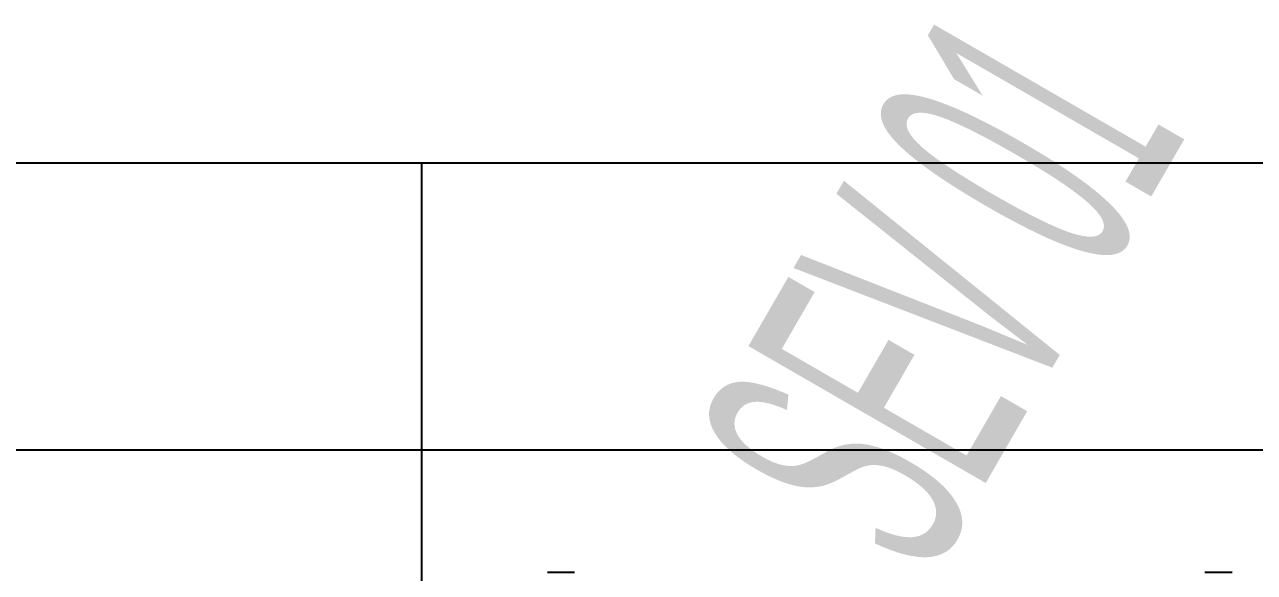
# Model space of a CAD drawing. Header units: millimetres. Extents: x -300 to 5587, y 233 to 3316.
# Drawn here: x 5278.4 to 5368.2, y 1726.1 to 1766.1 of the extents above; entities that cross this region are included whole.
import ezdxf

# ---------------------------------------------------------------- set-up
doc = ezdxf.new("R2010")
doc.units = ezdxf.units.MM
doc.styles.get("Standard").update_dxf_attribs({"font": ''})
doc.styles.add('样式 8', font='arial.ttf', dxfattribs={"width": 0.6, "height": 2.5})
doc.styles.get('Standard').set_extended_font_data('SimSun')
doc.dimstyles.new('ISO-25', dxfattribs={"dimtxt": 2.5, "dimasz": 2.5, "dimexe": 1.25, "dimexo": 0.625, "dimtad": 1, "dimtxsty": 'Standard', "dimcen": 2.5, "dimadec": 0, "dimazin": 0, "dimtfac": 1, "dimtmove": 0, "dimatfit": 3, "dimfxl": 1, "dimarcsym": 0})

# ---------------------------------------------------------------- blocks, each defined once
blk = doc.blocks.new('*D91')
at = {"color": 0, "lineweight": -2, "transparency": 16777216}
for p, q in [((4136.786, 1755.394), (4136.786, 1733.806)), ((5586.786, 1755.394), (5586.786, 1733.806)), ((4139.286, 1735.056), (5584.286, 1735.056))]:
    blk.add_line(p, q, dxfattribs=at)
at = {"color": 0, "transparency": 16777216}
for points in [[(4139.286, 1735.473), (4139.286, 1734.639), (4136.786, 1735.056)], [(5584.286, 1734.639), (5584.286, 1735.473), (5586.786, 1735.056)]]:
    blk.add_solid(points, dxfattribs=at)
at = {"layer": 'Defpoints', "color": 0, "transparency": 16777216}
for p in [(4136.786, 1756.019), (5586.786, 1756.019), (5586.786, 1735.056)]:
    blk.add_point(p, dxfattribs=at)
at = {"color": 0, "transparency": 16777216, "insert": (4774.796, 1740.681), "char_height": 2.5, "attachment_point": 5}
blk.add_mtext('{\\H4x;1450}', dxfattribs=at)

msp = doc.modelspace()

# ---------------------------------------------------------------- linework, layer by layer
msp.add_line((5307.403, 1756.019), (5307.403, 1526.019))
at = {"color": 7, "linetype": 'Continuous'}
for p, q in [((5318.591, 1726.1), (5316.601, 1726.1)), ((5366.581, 1726.1), (5364.591, 1726.1))]:
    msp.add_line(p, q, dxfattribs=at)
msp.add_lwpolyline([(5272.403, 1296.019), (4136.786, 1296.019), (4136.786, 1756.019), (5586.786, 1756.019), (5586.786, 1296.019)])

# ---------------------------------------------------------------- texts
at = {"lineweight": 0, "style": '样式 8', "width": 0.4}
msp.add_text('SEV 01', height=20, rotation=60, dxfattribs=at).set_placement((5344.407, 1725.378))

# ---------------------------------------------------------------- dimensions: what is measured, and where the dimension line sits
dim = msp.add_linear_dim(base=(5586.786, 1735.056), p1=(4136.786, 1756.019), p2=(5586.786, 1756.019), text='{\\H4x;<>}', dimstyle='ISO-25', override={"dimtxsty": 'Standard'})
dim.commit()
dim.dimension.update_dxf_attribs({"geometry": '*D91', "text_midpoint": (4774.796, 1735.056), "dimtype": 160})

doc.saveas('drawing.dxf')
